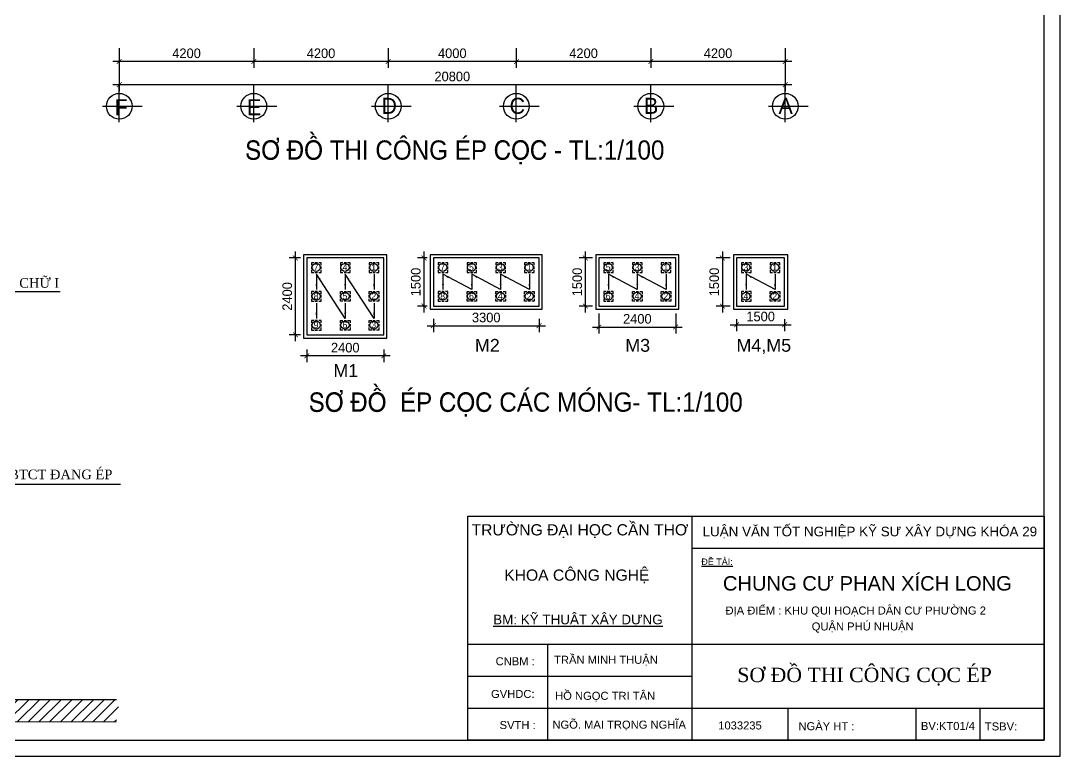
# Model space of a CAD drawing. Extents: x -134084 to 44078, y -38908 to 20492.
# Drawn here: x -82447 to -49984, y -38908 to -15946 of the extents above; entities that cross this region are included whole.
import ezdxf

# ---------------------------------------------------------------- set-up
doc = ezdxf.new("R2010")
doc.units = 0
doc.header["$MEASUREMENT"] = 0
doc.linetypes.add('DASHED', pattern=[0.75, 0.5, -0.25])
doc.layers.get('0').update_dxf_attribs({"linetype": 'CONTINUOUS'})
doc.layers.get('DEFPOINTS').update_dxf_attribs({"linetype": 'CONTINUOUS'})
for name, color, linetype in [('CHU', 3, 'CONTINUOUS'), ('DIM', 8, 'CONTINUOUS'), ('K2', 4, 'CONTINUOUS'), ('NET-CO-BAN', 7, 'CONTINUOUS'), ('TEXT', 3, 'CONTINUOUS'), ('THAY', 4, 'CONTINUOUS'), ('TUONG', 7, 'CONTINUOUS')]:
    doc.layers.add(name, color=color, linetype=linetype)
doc.layers.add('KICTHUOC', color=3, linetype='CONTINUOUS', lineweight=20)
doc.styles.add('dam', font='')
doc.styles.add('H', font='')
doc.styles.add('M1', font='arial.ttf')
doc.styles.add('VNI-HELVE', font='')
doc.styles.add('VNI-TIMES', font='')
doc.styles.get('dam').set_extended_font_data('VNI-Helve-Condense')
doc.styles.get('H').set_extended_font_data('VNI-Avo')
doc.styles.get('VNI-HELVE').set_extended_font_data('VNI-Helve')
doc.styles.get('VNI-TIMES').set_extended_font_data('VNI-Times')
doc.dimstyles.new('1-100', dxfattribs={"dimtxt": 300, "dimasz": 150, "dimexe": 200, "dimexo": 200, "dimgap": 100, "dimtad": 1, "dimtoh": 1, "dimdec": 0, "dimzin": 0, "dimdsep": 46, "dimtxsty": 'H', "dimblk": 'ARCHTICK', "dimcen": 1, "dimdle": 200, "dimclrd": 8, "dimclre": 8, "dimclrt": 3, "dimadec": 0, "dimazin": 0, "dimtfac": 1, "dimtdec": 0, "dimtix": 1, "dimtmove": 2, "dimatfit": 3, "dimldrblk": 'ARCHTICK', "dimfxl": 1, "dimtolj": 1, "dimtzin": 0, "dimarcsym": 0})
doc.dimstyles.new('ISO-25_WS', dxfattribs={"dimtxt": 2.5, "dimasz": 2.5, "dimexe": 1.25, "dimexo": 0.625, "dimtad": 1, "dimdec": 4, "dimdsep": 46, "dimtxsty": 'Standard', "dimcen": 2.5, "dimadec": 0, "dimazin": 0, "dimtfac": 1, "dimtdec": 4, "dimtmove": 0, "dimatfit": 3, "dimfxl": 1, "dimtolj": 1, "dimtzin": 0, "dimarcsym": 0})

# ---------------------------------------------------------------- blocks, each defined once
blk = doc.blocks.new('_ArchTick')
at = {"color": 0, "linetype": 'ByBlock', "const_width": 0.15}
blk.add_lwpolyline([(-0.5, -0.5), (0.5, 0.5)], dxfattribs=at)
blk = doc.blocks.new('*D16')
at = {"layer": 'DEFPOINTS', "color": 0, "transparency": 16777216}
for p in [(-62770, -16596), (-58570, -16596), (-62770, -17217)]:
    blk.add_point(p, dxfattribs=at)
at = {"layer": 'DIM', "color": 8, "lineweight": -2, "transparency": 16777216}
for p, q in [((-62770, -16796), (-62770, -17417)), ((-58570, -16796), (-58570, -17417)), ((-58370, -17217), (-62970, -17217))]:
    blk.add_line(p, q, dxfattribs=at)
at = {"layer": 'DIM', "color": 8, "lineweight": -2, "transparency": 16777216, "xscale": 150, "yscale": 150, "zscale": 150, "rotation": 180}
blk.add_blockref('_ArchTick', (-62770, -17217), dxfattribs=at)
at = {"layer": 'DIM', "color": 8, "lineweight": -2, "transparency": 16777216, "xscale": 150, "yscale": 150, "zscale": 150}
blk.add_blockref('_ArchTick', (-58570, -17217), dxfattribs=at)
at = {"layer": 'DIM', "color": 3, "transparency": 16777216, "insert": (-60670, -16962), "char_height": 300, "attachment_point": 5, "style": 'H'}
blk.add_mtext('\\A1;4200', dxfattribs=at)
blk = doc.blocks.new('*D25')
at = {"layer": 'DEFPOINTS', "color": 0, "transparency": 16777216}
for p in [(-79370, -16596), (-75170, -16596), (-79370, -17217)]:
    blk.add_point(p, dxfattribs=at)
at = {"layer": 'DIM', "color": 8, "lineweight": -2, "transparency": 16777216}
for p, q in [((-79370, -16796), (-79370, -17417)), ((-75170, -16796), (-75170, -17417)), ((-74970, -17217), (-79570, -17217))]:
    blk.add_line(p, q, dxfattribs=at)
at = {"layer": 'DIM', "color": 8, "lineweight": -2, "transparency": 16777216, "xscale": 150, "yscale": 150, "zscale": 150, "rotation": 180}
blk.add_blockref('_ArchTick', (-79370, -17217), dxfattribs=at)
at = {"layer": 'DIM', "color": 8, "lineweight": -2, "transparency": 16777216, "xscale": 150, "yscale": 150, "zscale": 150}
blk.add_blockref('_ArchTick', (-75170, -17217), dxfattribs=at)
at = {"layer": 'DIM', "color": 3, "transparency": 16777216, "insert": (-77270, -16962), "char_height": 300, "attachment_point": 5, "style": 'H'}
blk.add_mtext('\\A1;4200', dxfattribs=at)
blk = doc.blocks.new('*D26')
at = {"layer": 'DEFPOINTS', "color": 0, "transparency": 16777216}
for p in [(-70970, -16596), (-66970, -16596), (-70970, -17217)]:
    blk.add_point(p, dxfattribs=at)
at = {"layer": 'DIM', "color": 8, "lineweight": -2, "transparency": 16777216}
for p, q in [((-70970, -16796), (-70970, -17417)), ((-66970, -16796), (-66970, -17417)), ((-66770, -17217), (-71170, -17217))]:
    blk.add_line(p, q, dxfattribs=at)
at = {"layer": 'DIM', "color": 8, "lineweight": -2, "transparency": 16777216, "xscale": 150, "yscale": 150, "zscale": 150, "rotation": 180}
blk.add_blockref('_ArchTick', (-70970, -17217), dxfattribs=at)
at = {"layer": 'DIM', "color": 8, "lineweight": -2, "transparency": 16777216, "xscale": 150, "yscale": 150, "zscale": 150}
blk.add_blockref('_ArchTick', (-66970, -17217), dxfattribs=at)
at = {"layer": 'DIM', "color": 3, "transparency": 16777216, "insert": (-68970, -16962), "char_height": 300, "attachment_point": 5, "style": 'H'}
blk.add_mtext('\\A1;4000', dxfattribs=at)
blk = doc.blocks.new('*D27')
at = {"layer": 'DEFPOINTS', "color": 0, "transparency": 16777216}
for p in [(-66970, -16596), (-62770, -16596), (-66970, -17217)]:
    blk.add_point(p, dxfattribs=at)
at = {"layer": 'DIM', "color": 8, "lineweight": -2, "transparency": 16777216}
for p, q in [((-66970, -16796), (-66970, -17417)), ((-62770, -16796), (-62770, -17417)), ((-62570, -17217), (-67170, -17217))]:
    blk.add_line(p, q, dxfattribs=at)
at = {"layer": 'DIM', "color": 8, "lineweight": -2, "transparency": 16777216, "xscale": 150, "yscale": 150, "zscale": 150, "rotation": 180}
blk.add_blockref('_ArchTick', (-66970, -17217), dxfattribs=at)
at = {"layer": 'DIM', "color": 8, "lineweight": -2, "transparency": 16777216, "xscale": 150, "yscale": 150, "zscale": 150}
blk.add_blockref('_ArchTick', (-62770, -17217), dxfattribs=at)
at = {"layer": 'DIM', "color": 3, "transparency": 16777216, "insert": (-64870, -16962), "char_height": 300, "attachment_point": 5, "style": 'H'}
blk.add_mtext('\\A1;4200', dxfattribs=at)
blk = doc.blocks.new('*D28')
at = {"layer": 'DEFPOINTS', "color": 0, "transparency": 16777216}
for p in [(-75170, -16596), (-70970, -16596), (-75170, -17217)]:
    blk.add_point(p, dxfattribs=at)
at = {"layer": 'DIM', "color": 8, "lineweight": -2, "transparency": 16777216}
for p, q in [((-75170, -16796), (-75170, -17417)), ((-70970, -16796), (-70970, -17417)), ((-70770, -17217), (-75370, -17217))]:
    blk.add_line(p, q, dxfattribs=at)
at = {"layer": 'DIM', "color": 8, "lineweight": -2, "transparency": 16777216, "xscale": 150, "yscale": 150, "zscale": 150, "rotation": 180}
blk.add_blockref('_ArchTick', (-75170, -17217), dxfattribs=at)
at = {"layer": 'DIM', "color": 8, "lineweight": -2, "transparency": 16777216, "xscale": 150, "yscale": 150, "zscale": 150}
blk.add_blockref('_ArchTick', (-70970, -17217), dxfattribs=at)
at = {"layer": 'DIM', "color": 3, "transparency": 16777216, "insert": (-73070, -16962), "char_height": 300, "attachment_point": 5, "style": 'H'}
blk.add_mtext('\\A1;4200', dxfattribs=at)
blk = doc.blocks.new('*D29')
at = {"layer": 'DEFPOINTS', "color": 0, "transparency": 16777216}
for p in [(-79370, -17004), (-58570, -17217), (-79370, -17941)]:
    blk.add_point(p, dxfattribs=at)
at = {"layer": 'DIM', "color": 8, "lineweight": -2, "transparency": 16777216}
for p, q in [((-79370, -17204), (-79370, -18141)), ((-58570, -17417), (-58570, -18141)), ((-58370, -17941), (-79570, -17941))]:
    blk.add_line(p, q, dxfattribs=at)
at = {"layer": 'DIM', "color": 8, "lineweight": -2, "transparency": 16777216, "xscale": 150, "yscale": 150, "zscale": 150, "rotation": 180}
blk.add_blockref('_ArchTick', (-79370, -17941), dxfattribs=at)
at = {"layer": 'DIM', "color": 8, "lineweight": -2, "transparency": 16777216, "xscale": 150, "yscale": 150, "zscale": 150}
blk.add_blockref('_ArchTick', (-58570, -17941), dxfattribs=at)
at = {"layer": 'DIM', "color": 3, "transparency": 16777216, "insert": (-68970, -17686), "char_height": 300, "attachment_point": 5, "style": 'H'}
blk.add_mtext('\\A1;20800', dxfattribs=at)
blk = doc.blocks.new('*D69')
at = {"layer": 'DEFPOINTS', "color": 0, "transparency": 16777216}
for p in [(-73513, -26014), (-71113, -26014), (-73513, -26408)]:
    blk.add_point(p, dxfattribs=at)
at = {"layer": 'DIM', "color": 8, "lineweight": -2, "transparency": 16777216}
for p, q in [((-73513, -26214), (-73513, -26608)), ((-71113, -26214), (-71113, -26608)), ((-70913, -26408), (-73713, -26408))]:
    blk.add_line(p, q, dxfattribs=at)
at = {"layer": 'DIM', "color": 8, "lineweight": -2, "transparency": 16777216, "xscale": 150, "yscale": 150, "zscale": 150, "rotation": 180}
blk.add_blockref('_ArchTick', (-73513, -26408), dxfattribs=at)
at = {"layer": 'DIM', "color": 8, "lineweight": -2, "transparency": 16777216, "xscale": 150, "yscale": 150, "zscale": 150}
blk.add_blockref('_ArchTick', (-71113, -26408), dxfattribs=at)
at = {"layer": 'DIM', "color": 3, "transparency": 16777216, "insert": (-72313, -26153), "char_height": 300, "attachment_point": 5, "style": 'H'}
blk.add_mtext('\\A1;2400', dxfattribs=at)
blk = doc.blocks.new('*D70')
at = {"layer": 'DEFPOINTS', "color": 0, "transparency": 16777216}
for p in [(-73869, -23352), (-73513, -23352), (-73513, -25752)]:
    blk.add_point(p, dxfattribs=at)
at = {"layer": 'DIM', "color": 8, "lineweight": -2, "transparency": 16777216}
for p, q in [((-73713, -23352), (-74069, -23352)), ((-73869, -25952), (-73869, -23152)), ((-73713, -25752), (-74069, -25752))]:
    blk.add_line(p, q, dxfattribs=at)
at = {"layer": 'DIM', "color": 8, "lineweight": -2, "transparency": 16777216, "xscale": 150, "yscale": 150, "zscale": 150}
for p, rotation in [((-73869, -23352), 90), ((-73869, -25752), 270)]:
    blk.add_blockref('_ArchTick', p, dxfattribs=dict(at, rotation=rotation))
at = {"layer": 'DIM', "color": 3, "transparency": 16777216, "insert": (-74124, -24552), "char_height": 300, "attachment_point": 5, "rotation": 90, "style": 'H'}
blk.add_mtext('\\A1;2400', dxfattribs=at)
blk = doc.blocks.new('*D71')
at = {"layer": 'DEFPOINTS', "color": 0, "transparency": 16777216}
for p in [(-60090, -23352), (-60532, -24852), (-60090, -24852)]:
    blk.add_point(p, dxfattribs=at)
at = {"layer": 'DIM', "color": 8, "lineweight": -2, "transparency": 16777216}
for p, q in [((-60290, -23352), (-60732, -23352)), ((-60532, -23152), (-60532, -25052)), ((-60290, -24852), (-60732, -24852))]:
    blk.add_line(p, q, dxfattribs=at)
at = {"layer": 'DIM', "color": 8, "lineweight": -2, "transparency": 16777216, "xscale": 150, "yscale": 150, "zscale": 150}
for p, rotation in [((-60532, -23352), 90), ((-60532, -24852), 270)]:
    blk.add_blockref('_ArchTick', p, dxfattribs=dict(at, rotation=rotation))
at = {"layer": 'DIM', "color": 3, "transparency": 16777216, "insert": (-60788, -24102), "char_height": 300, "attachment_point": 5, "rotation": 90, "style": 'H'}
blk.add_mtext('\\A1;1500', dxfattribs=at)
blk = doc.blocks.new('*D72')
at = {"layer": 'DEFPOINTS', "color": 0, "transparency": 16777216}
for p in [(-60090, -25066), (-58590, -25066), (-58590, -25436)]:
    blk.add_point(p, dxfattribs=at)
at = {"layer": 'DIM', "color": 8, "lineweight": -2, "transparency": 16777216}
for p, q in [((-60090, -25266), (-60090, -25636)), ((-58590, -25266), (-58590, -25636)), ((-60290, -25436), (-58390, -25436))]:
    blk.add_line(p, q, dxfattribs=at)
at = {"layer": 'DIM', "color": 8, "lineweight": -2, "transparency": 16777216, "xscale": 150, "yscale": 150, "zscale": 150, "rotation": 180}
blk.add_blockref('_ArchTick', (-60090, -25436), dxfattribs=at)
at = {"layer": 'DIM', "color": 8, "lineweight": -2, "transparency": 16777216, "xscale": 150, "yscale": 150, "zscale": 150}
blk.add_blockref('_ArchTick', (-58590, -25436), dxfattribs=at)
at = {"layer": 'DIM', "color": 3, "transparency": 16777216, "insert": (-59340, -25181), "char_height": 300, "attachment_point": 5, "style": 'H'}
blk.add_mtext('\\A1;1500', dxfattribs=at)
blk = doc.blocks.new('*D73')
at = {"layer": 'DEFPOINTS', "color": 0, "transparency": 16777216}
for p in [(-69560, -25056), (-66260, -25056), (-66260, -25467)]:
    blk.add_point(p, dxfattribs=at)
at = {"layer": 'DIM', "color": 8, "lineweight": -2, "transparency": 16777216}
for p, q in [((-69560, -25256), (-69560, -25667)), ((-66260, -25256), (-66260, -25667)), ((-69760, -25467), (-66060, -25467))]:
    blk.add_line(p, q, dxfattribs=at)
at = {"layer": 'DIM', "color": 8, "lineweight": -2, "transparency": 16777216, "xscale": 150, "yscale": 150, "zscale": 150, "rotation": 180}
blk.add_blockref('_ArchTick', (-69560, -25467), dxfattribs=at)
at = {"layer": 'DIM', "color": 8, "lineweight": -2, "transparency": 16777216, "xscale": 150, "yscale": 150, "zscale": 150}
blk.add_blockref('_ArchTick', (-66260, -25467), dxfattribs=at)
at = {"layer": 'DIM', "color": 3, "transparency": 16777216, "insert": (-67910, -25212), "char_height": 300, "attachment_point": 5, "style": 'H'}
blk.add_mtext('\\A1;3300', dxfattribs=at)
blk = doc.blocks.new('*D74')
at = {"layer": 'DEFPOINTS', "color": 0, "transparency": 16777216}
for p in [(-69560, -23352), (-69855, -24852), (-69560, -24852)]:
    blk.add_point(p, dxfattribs=at)
at = {"layer": 'DIM', "color": 8, "lineweight": -2, "transparency": 16777216}
for p, q in [((-69760, -23352), (-70055, -23352)), ((-69855, -23152), (-69855, -25052)), ((-69760, -24852), (-70055, -24852))]:
    blk.add_line(p, q, dxfattribs=at)
at = {"layer": 'DIM', "color": 8, "lineweight": -2, "transparency": 16777216, "xscale": 150, "yscale": 150, "zscale": 150}
for p, rotation in [((-69855, -23352), 90), ((-69855, -24852), 270)]:
    blk.add_blockref('_ArchTick', p, dxfattribs=dict(at, rotation=rotation))
at = {"layer": 'DIM', "color": 3, "transparency": 16777216, "insert": (-70110, -24102), "char_height": 300, "attachment_point": 5, "rotation": 90, "style": 'H'}
blk.add_mtext('\\A1;1500', dxfattribs=at)
blk = doc.blocks.new('*D75')
at = {"layer": 'DEFPOINTS', "color": 0, "transparency": 16777216}
for p in [(-64811, -23352), (-64391, -23352), (-64391, -24852)]:
    blk.add_point(p, dxfattribs=at)
at = {"layer": 'DIM', "color": 8, "lineweight": -2, "transparency": 16777216}
for p, q in [((-64591, -23352), (-65011, -23352)), ((-64811, -25052), (-64811, -23152)), ((-64591, -24852), (-65011, -24852))]:
    blk.add_line(p, q, dxfattribs=at)
at = {"layer": 'DIM', "color": 8, "lineweight": -2, "transparency": 16777216, "xscale": 150, "yscale": 150, "zscale": 150}
for p, rotation in [((-64811, -23352), 90), ((-64811, -24852), 270)]:
    blk.add_blockref('_ArchTick', p, dxfattribs=dict(at, rotation=rotation))
at = {"layer": 'DIM', "color": 3, "transparency": 16777216, "insert": (-65067, -24102), "char_height": 300, "attachment_point": 5, "rotation": 90, "style": 'H'}
blk.add_mtext('\\A1;1500', dxfattribs=at)
blk = doc.blocks.new('*D76')
at = {"layer": 'DEFPOINTS', "color": 0, "transparency": 16777216}
for p in [(-64391, -24888), (-61991, -24888), (-61991, -25508)]:
    blk.add_point(p, dxfattribs=at)
at = {"layer": 'THAY', "color": 8, "lineweight": -2, "transparency": 16777216}
for p, q in [((-64391, -25088), (-64391, -25708)), ((-61991, -25088), (-61991, -25708)), ((-64591, -25508), (-61791, -25508))]:
    blk.add_line(p, q, dxfattribs=at)
at = {"layer": 'THAY', "color": 8, "lineweight": -2, "transparency": 16777216, "xscale": 150, "yscale": 150, "zscale": 150, "rotation": 180}
blk.add_blockref('_ArchTick', (-64391, -25508), dxfattribs=at)
at = {"layer": 'THAY', "color": 8, "lineweight": -2, "transparency": 16777216, "xscale": 150, "yscale": 150, "zscale": 150}
blk.add_blockref('_ArchTick', (-61991, -25508), dxfattribs=at)
at = {"layer": 'THAY', "color": 3, "transparency": 16777216, "insert": (-63191, -25253), "char_height": 300, "attachment_point": 5, "style": 'H'}
blk.add_mtext('\\A1;2400', dxfattribs=at)

msp = doc.modelspace()

# ---------------------------------------------------------------- hatches: boundary and pattern name
at = {"layer": 'KICTHUOC'}
h = msp.add_hatch(dxfattribs=at)
h.set_pattern_fill('ANSI31', color=256, scale=75, style=0)
h.set_pattern_definition([(45, (-227305.68, -39465.05), (-168.3798, 168.3798), [])])
h.paths.add_polyline_path([(-79323.5, -37366.4), (-79460.5, -37366.4), (-79460.5, -37134.1), (-91305.1, -37134.1), (-91305.1, -37366.4), (-91168.1, -37366.4), (-91435.1, -37594.1), (-91307.1, -37594.1), (-91307.1, -37839.7), (-79462.5, -37839.7), (-79462.5, -37594.1), (-79590.4, -37594.1)])

# ---------------------------------------------------------------- linework, layer by layer
at = {"color": 1, "linetype": 'Continuous'}
msp.add_line((-91305.1, -37134.1), (-79460.5, -37134.1), dxfattribs=at)
at = {"layer": 'DIM'}
msp.add_lwpolyline([(-49983.5, -38908), (-49983.5, 20492), (-134083.5, 20492), (-134083.5, -38908)], close=True, dxfattribs=at)
at = {"layer": 'K2'}
for p, q in [((-79370.2, -19115.4), (-79370.2, -17941)), ((-75170.2, -19115.4), (-75170.2, -17941)), ((-70970.2, -19115.4), (-70970.2, -17941)), ((-66970.2, -19115.4), (-66970.2, -17941)), ((-62770.2, -19115.4), (-62770.2, -17941)), ((-58570.2, -19115.4), (-58570.2, -17941)), ((-79896.9, -18613.4), (-78653.6, -18613.4)), ((-75696.9, -18613.4), (-74453.6, -18613.4)), ((-71496.9, -18613.4), (-70253.6, -18613.4)), ((-67496.9, -18613.4), (-66253.6, -18613.4)), ((-63296.9, -18613.4), (-62053.6, -18613.4)), ((-59096.9, -18613.4), (-57853.6, -18613.4))]:
    msp.add_line(p, q, dxfattribs=at)
for centre in [(-79370.2, -18613.4), (-75170.2, -18613.4), (-70970.2, -18613.4), (-66970.2, -18613.4), (-62770.2, -18613.4), (-58570.2, -18613.4)]:
    msp.add_circle(centre, 402, dxfattribs=at)
at = {"layer": 'KICTHUOC'}
msp.add_line((-91307.1, -37839.7), (-79462.5, -37839.7), dxfattribs=at)
at = {"layer": 'NET-CO-BAN', "linetype": 'DASHED', "ltscale": 150}
for points in [[(-73363.2, -23801.5), (-73063.2, -23801.5), (-73063.2, -23501.5), (-73363.2, -23501.5)], [(-72463.2, -23801.5), (-72163.2, -23801.5), (-72163.2, -23501.5), (-72463.2, -23501.5)], [(-71563.2, -23801.5), (-71263.2, -23801.5), (-71263.2, -23501.5), (-71563.2, -23501.5)], [(-69410.5, -23801.5), (-69110.5, -23801.5), (-69110.5, -23501.5), (-69410.5, -23501.5)], [(-68510.5, -23801.5), (-68210.5, -23801.5), (-68210.5, -23501.5), (-68510.5, -23501.5)], [(-67610.5, -23801.5), (-67310.5, -23801.5), (-67310.5, -23501.5), (-67610.5, -23501.5)], [(-66710.5, -23801.5), (-66410.5, -23801.5), (-66410.5, -23501.5), (-66710.5, -23501.5)], [(-64241.5, -23801.5), (-63941.5, -23801.5), (-63941.5, -23501.5), (-64241.5, -23501.5)], [(-63341.5, -23801.5), (-63041.5, -23801.5), (-63041.5, -23501.5), (-63341.5, -23501.5)], [(-62441.5, -23801.5), (-62141.5, -23801.5), (-62141.5, -23501.5), (-62441.5, -23501.5)], [(-59940, -23801.5), (-59640, -23801.5), (-59640, -23501.5), (-59940, -23501.5)], [(-59040, -23801.5), (-58740, -23801.5), (-58740, -23501.5), (-59040, -23501.5)], [(-73363.2, -24701.5), (-73063.2, -24701.5), (-73063.2, -24401.5), (-73363.2, -24401.5)], [(-72163.2, -24701.5), (-72463.2, -24701.5), (-72463.2, -24401.5), (-72163.2, -24401.5)], [(-71263.2, -24701.5), (-71563.2, -24701.5), (-71563.2, -24401.5), (-71263.2, -24401.5)], [(-69410.5, -24701.5), (-69110.5, -24701.5), (-69110.5, -24401.5), (-69410.5, -24401.5)], [(-68210.5, -24701.5), (-68510.5, -24701.5), (-68510.5, -24401.5), (-68210.5, -24401.5)], [(-67310.5, -24701.5), (-67610.5, -24701.5), (-67610.5, -24401.5), (-67310.5, -24401.5)], [(-66410.5, -24701.5), (-66710.5, -24701.5), (-66710.5, -24401.5), (-66410.5, -24401.5)], [(-64241.5, -24701.5), (-63941.5, -24701.5), (-63941.5, -24401.5), (-64241.5, -24401.5)], [(-63041.5, -24701.5), (-63341.5, -24701.5), (-63341.5, -24401.5), (-63041.5, -24401.5)], [(-62141.5, -24701.5), (-62441.5, -24701.5), (-62441.5, -24401.5), (-62141.5, -24401.5)], [(-59940, -24701.5), (-59640, -24701.5), (-59640, -24401.5), (-59940, -24401.5)], [(-58740, -24701.5), (-59040, -24701.5), (-59040, -24401.5), (-58740, -24401.5)], [(-73363.2, -25601.5), (-73063.2, -25601.5), (-73063.2, -25301.5), (-73363.2, -25301.5)], [(-72463.2, -25301.5), (-72163.2, -25301.5), (-72163.2, -25601.5), (-72463.2, -25601.5)], [(-71263.2, -25601.5), (-71563.2, -25601.5), (-71563.2, -25301.5), (-71263.2, -25301.5)]]:
    msp.add_lwpolyline(points, close=True, dxfattribs=at)
at = {"layer": 'THAY'}
for p, q in [((-73213.2, -23862), (-73213.2, -24338.5)), ((-72313.2, -25238.5), (-73213.2, -23862)), ((-72313.2, -23862), (-72313.2, -24338.5)), ((-71413.2, -25238.5), (-72313.2, -23862)), ((-71413.2, -23862), (-71413.2, -24338.5)), ((-68360.5, -24338.5), (-69260.5, -23862)), ((-69260.5, -23862), (-69260.5, -24338.5)), ((-67460.5, -24338.5), (-68360.5, -23862)), ((-68360.5, -23862), (-68360.5, -24338.5)), ((-66560.5, -24338.5), (-67460.5, -23862)), ((-67460.5, -23862), (-67460.5, -24338.5)), ((-66560.5, -23862), (-66560.5, -24338.5)), ((-63191.5, -24338.5), (-64091.5, -23862)), ((-64091.5, -23862), (-64091.5, -24338.5)), ((-62291.5, -24338.5), (-63191.5, -23862)), ((-63191.5, -23862), (-63191.5, -24338.5)), ((-62291.5, -23862), (-62291.5, -24338.5)), ((-58890, -24338.5), (-59790, -23862)), ((-59790, -23862), (-59790, -24338.5)), ((-58890, -23862), (-58890, -24338.5)), ((-73213.2, -24762), (-73213.2, -25238.5)), ((-72313.2, -24762), (-72313.2, -25238.5)), ((-71413.2, -24762), (-71413.2, -25238.5)), ((-61483.5, -38408), (-61483.5, -31408)), ((-61483.5, -32408), (-50483.5, -32408)), ((-68483.5, -35408), (-50483.5, -35408)), ((-65983.5, -38408), (-65983.5, -35408)), ((-68483.5, -36408), (-61483.5, -36408)), ((-68483.5, -37408), (-50483.5, -37408)), ((-58483.5, -38408), (-58483.5, -37408)), ((-54483.5, -38408), (-54483.5, -37408)), ((-52483.5, -38408), (-52483.5, -37408))]:
    msp.add_line(p, q, dxfattribs=at)
for points in [[(-50483.5, -38408), (-50483.5, 19992), (-133583.5, 19992), (-133583.5, -38408)], [(-50483.5, -38408), (-68483.5, -38408), (-68483.5, -31408), (-50483.5, -31408)]]:
    msp.add_lwpolyline(points, close=True, dxfattribs=at)
for points in [[(-73213.2, -23862, 0, 60, 0), (-73109.6, -24020.4, 60, 60, 0)], [(-72313.2, -23862, 0, 60, 0), (-72209.6, -24020.4, 60, 60, 0)], [(-69255.5, -23867, 120, 120, 0), (-69255.5, -23867, 0, 60, 0), (-69089.3, -23952.6, 60, 60, 0)], [(-68355.5, -23867, 120, 120, 0), (-68355.5, -23867, 0, 60, 0), (-68189.3, -23952.6, 60, 60, 0)], [(-67455.5, -23867, 120, 120, 0), (-67455.5, -23867, 0, 60, 0), (-67289.3, -23952.6, 60, 60, 0)], [(-64086.5, -23867, 120, 120, 0), (-64086.5, -23867, 0, 60, 0), (-63920.3, -23952.6, 60, 60, 0)], [(-63186.5, -23867, 120, 120, 0), (-63186.5, -23867, 0, 60, 0), (-63020.3, -23952.6, 60, 60, 0)], [(-59785, -23867, 120, 120, 0), (-59785, -23867, 0, 60, 0), (-59618.8, -23952.6, 60, 60, 0)], [(-73213.2, -24338.5, 0, 60, 0), (-73213.2, -24162.5, 60, 60, 0)], [(-72313.2, -24338.5, 0, 60, 0), (-72313.2, -24162.5, 60, 60, 0)], [(-71413.2, -24338.5, 0, 60, 0), (-71413.2, -24162.5, 60, 60, 0)], [(-69260.5, -24338.5, 0, 60, 0), (-69260.5, -24162.5, 60, 60, 0)], [(-68360.5, -24338.5, 0, 60, 0), (-68360.5, -24162.5, 60, 60, 0)], [(-67460.5, -24338.5, 0, 60, 0), (-67460.5, -24162.5, 60, 60, 0)], [(-66560.5, -24338.5, 0, 60, 0), (-66560.5, -24162.5, 60, 60, 0)], [(-64091.5, -24338.5, 0, 60, 0), (-64091.5, -24162.5, 60, 60, 0)], [(-63191.5, -24338.5, 0, 60, 0), (-63191.5, -24162.5, 60, 60, 0)], [(-62291.5, -24338.5, 0, 60, 0), (-62291.5, -24162.5, 60, 60, 0)], [(-59790, -24338.5, 0, 60, 0), (-59790, -24162.5, 60, 60, 0)], [(-58890, -24338.5, 0, 60, 0), (-58890, -24162.5, 60, 60, 0)], [(-73213.2, -25238.5, 0, 60, 0), (-73213.2, -25062.5, 60, 60, 0)], [(-72313.2, -25238.5, 0, 60, 0), (-72313.2, -25062.5, 60, 60, 0)], [(-71413.2, -25238.5, 0, 60, 0), (-71413.2, -25062.5, 60, 60, 0)]]:
    msp.add_lwpolyline(points, format="xyseb", dxfattribs=at)
for centre in [(-73221, -23645), (-72321, -23645), (-71421, -23645), (-69268.3, -23645), (-68368.3, -23645), (-67468.3, -23645), (-66568.3, -23645), (-64099.3, -23645), (-63199.3, -23645), (-62299.3, -23645), (-59797.8, -23645), (-58897.8, -23645), (-73221, -24545), (-72321, -24545), (-71421, -24545), (-69268.3, -24545), (-68368.3, -24545), (-67468.3, -24545), (-66568.3, -24545), (-64099.3, -24545), (-63199.3, -24545), (-62299.3, -24545), (-59797.8, -24545), (-58897.8, -24545), (-73221, -25445), (-72321, -25445), (-71421, -25445)]:
    msp.add_circle(centre, 125, dxfattribs=at)
at = {"layer": 'TUONG'}
for points in [[(-71013.2, -24426.5), (-71013.2, -23251.5), (-73613.2, -23251.5)], [(-72438.2, -23251.5), (-73613.2, -23251.5), (-73613.2, -25851.5)], [(-73613.2, -25851.5), (-71013.2, -25851.5), (-71013.2, -23251.5)], [(-71113.2, -24426.5), (-71113.2, -23351.5), (-73513.2, -23351.5)], [(-72438.2, -23351.5), (-73513.2, -23351.5), (-73513.2, -25751.5)], [(-73513.2, -25751.5), (-71113.2, -25751.5), (-71113.2, -23351.5)], [(-66160.5, -24951.5), (-66160.5, -23251.5), (-69660.5, -23251.5)], [(-68035.5, -23251.5), (-69660.5, -23251.5), (-69660.5, -24951.5), (-66160.5, -24951.5)], [(-66260.5, -24851.5), (-66260.5, -23351.5), (-69560.5, -23351.5)], [(-68035.5, -23351.5), (-69560.5, -23351.5), (-69560.5, -24851.5), (-66260.5, -24851.5)], [(-64491.5, -23251.5), (-64491.5, -24951.5), (-63316.5, -24951.5)], [(-61891.5, -24951.5), (-61891.5, -23251.5), (-64491.5, -23251.5)], [(-63316.5, -23251.5), (-64491.5, -23251.5), (-64491.5, -23976.5)], [(-64391.5, -23351.5), (-64391.5, -24851.5), (-63316.5, -24851.5)], [(-61991.5, -24851.5), (-61991.5, -23351.5), (-64391.5, -23351.5)], [(-63316.5, -23351.5), (-64391.5, -23351.5), (-64391.5, -23976.5)], [(-58490, -24951.5), (-58490, -23251.5), (-60190, -23251.5), (-60190, -23426.5)], [(-60190, -23251.5), (-60190, -24951.5), (-59465, -24951.5)], [(-58590, -24851.5), (-58590, -23351.5), (-60090, -23351.5), (-60090, -23426.5)], [(-60090, -23351.5), (-60090, -24851.5), (-59465, -24851.5)], [(-60190, -24951.5), (-58490, -24951.5), (-58490, -23676.5)], [(-60090, -24851.5), (-58590, -24851.5), (-58590, -23676.5)], [(-67785.5, -24851.5), (-66260.5, -24851.5), (-66260.5, -24226.5)], [(-67785.5, -24951.5), (-66160.5, -24951.5), (-66160.5, -24226.5)], [(-64491.5, -24951.5), (-61891.5, -24951.5), (-61891.5, -24226.5)], [(-64391.5, -24851.5), (-61991.5, -24851.5), (-61991.5, -24226.5)], [(-73613.2, -24676.5), (-73613.2, -25851.5), (-72438.2, -25851.5)], [(-73513.2, -24676.5), (-73513.2, -25751.5), (-72438.2, -25751.5)]]:
    msp.add_lwpolyline(points, dxfattribs=at)

# ---------------------------------------------------------------- texts
at = {"layer": 'CHU', "style": 'H'}
for s, p in [('F', (-79517.8, -18895.4)), ('E', (-75381.8, -18895.4)), ('D', (-71181.8, -18850.9)), ('C', (-67181.8, -18850.9)), ('B', (-62981.8, -18850.9)), ('A', (-58781.8, -18850.9))]:
    msp.add_text(s, height=500, dxfattribs=at).set_placement(p)
at = {"layer": 'CHU', "style": 'dam', "width": 1.1}
for s, p in [('SÔ ÑOÀ THI COÂNG EÙP COÏC - TL:1/100', (-75439.3, -20281)), ('SÔ ÑOÀ  EÙP COÏC CAÙC MOÙNG- TL:1/100', (-73454.3, -28151.5))]:
    msp.add_text(s, height=600, dxfattribs=at).set_placement(p)
at = {"layer": 'TEXT', "linetype": 'Continuous', "style": 'M1'}
for s, height, p in [('7', 200, (-73301.6, -23742.3)), ('4', 200, (-72401.6, -23742.3)), ('1', 200, (-71501.6, -23742.3)), ('7', 200, (-69348.9, -23742.3)), ('5', 200, (-68448.9, -23742.3)), ('3', 200, (-67548.9, -23742.3)), ('1', 200, (-66648.9, -23742.3)), ('5', 200, (-64179.9, -23742.3)), ('3', 200, (-63279.9, -23742.3)), ('1', 200, (-62379.9, -23742.3)), ('3', 200, (-59878.4, -23742.3)), ('1', 200, (-58978.4, -23742.3)), ('8', 200, (-73301.6, -24642.3)), ('5', 200, (-72401.6, -24642.3)), ('2', 200, (-71501.6, -24642.3)), ('8', 200, (-69348.9, -24642.3)), ('6', 200, (-68448.9, -24642.3)), ('4', 200, (-67548.9, -24642.3)), ('2', 200, (-66648.9, -24642.3)), ('6', 200, (-64179.9, -24642.3)), ('4', 200, (-63279.9, -24642.3)), ('2', 200, (-62379.9, -24642.3)), ('4', 200, (-59878.4, -24642.3)), ('2', 200, (-58978.4, -24642.3)), ('9', 200, (-73301.6, -25542.3)), ('6', 200, (-72401.6, -25542.3)), ('3', 200, (-71501.6, -25542.3)), ('M2', 400, (-68264.4, -26279)), ('M3', 400, (-63568.4, -26279)), ('M4,M5', 400, (-60095.4, -26279)), ('M1', 400, (-72684.1, -27066.6))]:
    msp.add_text(s, height=height, dxfattribs=at).set_placement(p)
at = {"layer": 'TEXT', "linetype": 'Continuous', "char_height": 300, "attachment_point": 5, "style": 'M1'}
for s, insert in [('{\\fVNI-Times|b0|i0|c0|p2;ÑOAØN KEÂ THEÙP CHÖÕ I}', (-83563.7, -24133.3)), ('{\\fVNI-Times|b0|i0|c0|p2;COÏC BTCT ÑANG EÙP}', (-81718.8, -30146.9))]:
    msp.add_mtext(s, dxfattribs=dict(at, insert=insert))
at = {"layer": 'TEXT', "color": 3, "style": 'VNI-TIMES'}
for s, insert, char_height, width, attachment_point in [('{\\fVNI-Helve|b0|i0|c0|p2;TRÖÔØNG ÑAÏI HOÏC CAÀN THÔ\\H1.333x;}', (-64982.8, -31663.8), 350, 6964.75, 2), ('{\\fVNI-Helve|b0|i0|c0|p2;LUAÄN VAÊN TOÁT NGHIEÄP KYÕ SÖ XAÂY DÖÏNG KHOÙA 29}', (-55929, -31925.7), 300, 11435.126, 5), ('{\\fVNI-Helve|b0|i0|c0|p2;KHOA COÂNG NGHEÄ}', (-65079.7, -33078.4), 350, 6964.75, 2), ('{\\fVNI-Helve|b0|i0|c0|p2;TRAÀN MINH THUAÄN}', (-64169.9, -35924.9), 250, 4125.478, 5), ('\\fVNI-Helve|b0|i0|c0|p2;CNBM :', (-67006.2, -35945.3), 250, 2665.727, 5), (' \\fVNI-Helve|b0|i0|c0|p2;   GVHDC:', (-67272.9, -36966.1), 250, 2665.727, 5), ('\\fVNI-Helve|b0|i0|c0|p2;SVTH :', (-66929.4, -37937.1), 250, 2665.727, 5)]:
    msp.add_mtext(s, dxfattribs=dict(at, insert=insert, char_height=char_height, width=width, attachment_point=attachment_point))
at = {"layer": 'TEXT', "attachment_point": 1}
for s, insert, char_height, width, style in [('\\fVNI-Helve|b0|i0|c0|p2;\\LÑEÀ TAØI:', (-61190.8, -32734.3), 200, 1257.188, 'VNI-TIMES'), ('{\\fVNI-Helve|b0|i0|c0|p2;\\LBM: KYÕ THUAÄT XAÂY DÖÏNG}', (-67693.4, -34490), 300, 5740, 'VNI-TIMES'), ('ÑÒA ÑIEÅM : KHU QUI HOAÏCH DAÂN CÖ PHÖÔØNG 2', (-60436.7, -34234.2), 250, 9820.32, 'VNI-HELVE'), ('QUAÄN PHUÙ NHUAÄN', (-57744, -34731.5), 250, 4751.768, 'VNI-HELVE'), ('\\pt9900;SÔ ÑOÀ THI COÂNG COÏC EÙP', (-60067.9, -36143.3), 450, 10463.729, 'VNI-TIMES'), ('{\\fVNI-Helve|b0|i0|c0|p2;HOÀ NGOÏC TRI TAÂN}', (-65759, -36897.4), 250, 4322.578, 'VNI-TIMES'), ('\\pt3750;{\\fVNI-Helve|b0|i0|c0|p2;NGÕ. MAI TROÏNG NGHÓA}', (-65843.5, -37797.5), 250, 5420.588, 'VNI-TIMES'), ('1033235', (-60664.5, -37822.3), 250, 2670.423, 'VNI-HELVE'), ('NGAØY HT :', (-58158.2, -37846.2), 250, 3504.93, 'VNI-HELVE'), ('BV:KT01/4', (-54334.1, -37838.7), 250, 1757.472, 'VNI-HELVE'), ('TSBV:', (-52336.3, -37853.7), 250, 1757.472, 'VNI-HELVE')]:
    msp.add_mtext(s, dxfattribs=dict(at, insert=insert, char_height=char_height, width=width, style=style))
at = {"layer": 'THAY', "color": 3, "insert": (-60518.5, -33286.1), "char_height": 450, "width": 10463.729, "attachment_point": 1, "style": 'VNI-TIMES'}
msp.add_mtext('{\\fVNI-Helve|b0|i0|c0|p2;CHUNG CÖ PHAN XÍCH LONG}', dxfattribs=at)

# ---------------------------------------------------------------- dimensions: what is measured, and where the dimension line sits
at = {"layer": 'DIM'}
for base, p1, p2, angle, picture, middle in [((-79370.2, -17217.3), (-75170.2, -16596.2), (-79370.2, -16596.2), 180, '*D25', (-77270.2, -16962)), ((-75170.2, -17217.3), (-70970.2, -16596.2), (-75170.2, -16596.2), 180, '*D28', (-73070.2, -16962)), ((-70970.2, -17217.3), (-66970.2, -16596.2), (-70970.2, -16596.2), 180, '*D26', (-68970.2, -16962)), ((-66970.2, -17217.3), (-62770.2, -16596.2), (-66970.2, -16596.2), 180, '*D27', (-64870.2, -16962)), ((-62770.2, -17217.3), (-58570.2, -16596.2), (-62770.2, -16596.2), 180, '*D16', (-60670.2, -16962)), ((-79370.2, -17941), (-58570.2, -17217.3), (-79370.2, -17003.7), 180, '*D29', (-68970.2, -17685.8)), ((-73869.1, -23351.5), (-73513.2, -25751.5), (-73513.2, -23351.5), 90, '*D70', (-74124.4, -24551.5)), ((-69854.9, -24851.5), (-69560.5, -23351.5), (-69560.5, -24851.5), 90, '*D74', (-70110.2, -24101.5)), ((-64811.5, -23351.5), (-64391.5, -24851.5), (-64391.5, -23351.5), 90, '*D75', (-65066.8, -24101.5)), ((-60532.3, -24851.5), (-60090, -23351.5), (-60090, -24851.5), 90, '*D71', (-60787.6, -24101.5)), ((-58590, -25436.1), (-60090, -25066), (-58590, -25066), 180, '*D72', (-59340, -25180.9)), ((-66260.5, -25467.5), (-69560.5, -25056), (-66260.5, -25056), 180, '*D73', (-67910.5, -25212.2)), ((-73513.2, -26408.3), (-71113.2, -26013.5), (-73513.2, -26013.5), 180, '*D69', (-72313.2, -26153.1))]:
    dim = msp.add_linear_dim(base=base, p1=p1, p2=p2, angle=angle, dimstyle='1-100', dxfattribs=at)
    dim.commit()
    dim.dimension.update_dxf_attribs({"geometry": picture, "text_midpoint": middle})
at = {"layer": 'THAY'}
dim = msp.add_linear_dim(base=(-61991.5, -25508), p1=(-64391.5, -24888.5), p2=(-61991.5, -24888.5), dimstyle='1-100', dxfattribs=at)
dim.commit()
dim.dimension.update_dxf_attribs({"geometry": '*D76', "text_midpoint": (-63191.5, -25252.7)})

# ---------------------------------------------------------------- leaders
at = {"layer": 'KICTHUOC'}
for points in [[(-85846.1, -26144.4), (-85846.1, -24395.9), (-81214.5, -24395.9)], [(-84934.2, -30415.4), (-79335.3, -30415.4)]]:
    msp.add_leader(points, dimstyle='ISO-25_WS', override={"dimgap": 0.625, "dimtad": 0}, dxfattribs=at)

doc.saveas('drawing.dxf')
